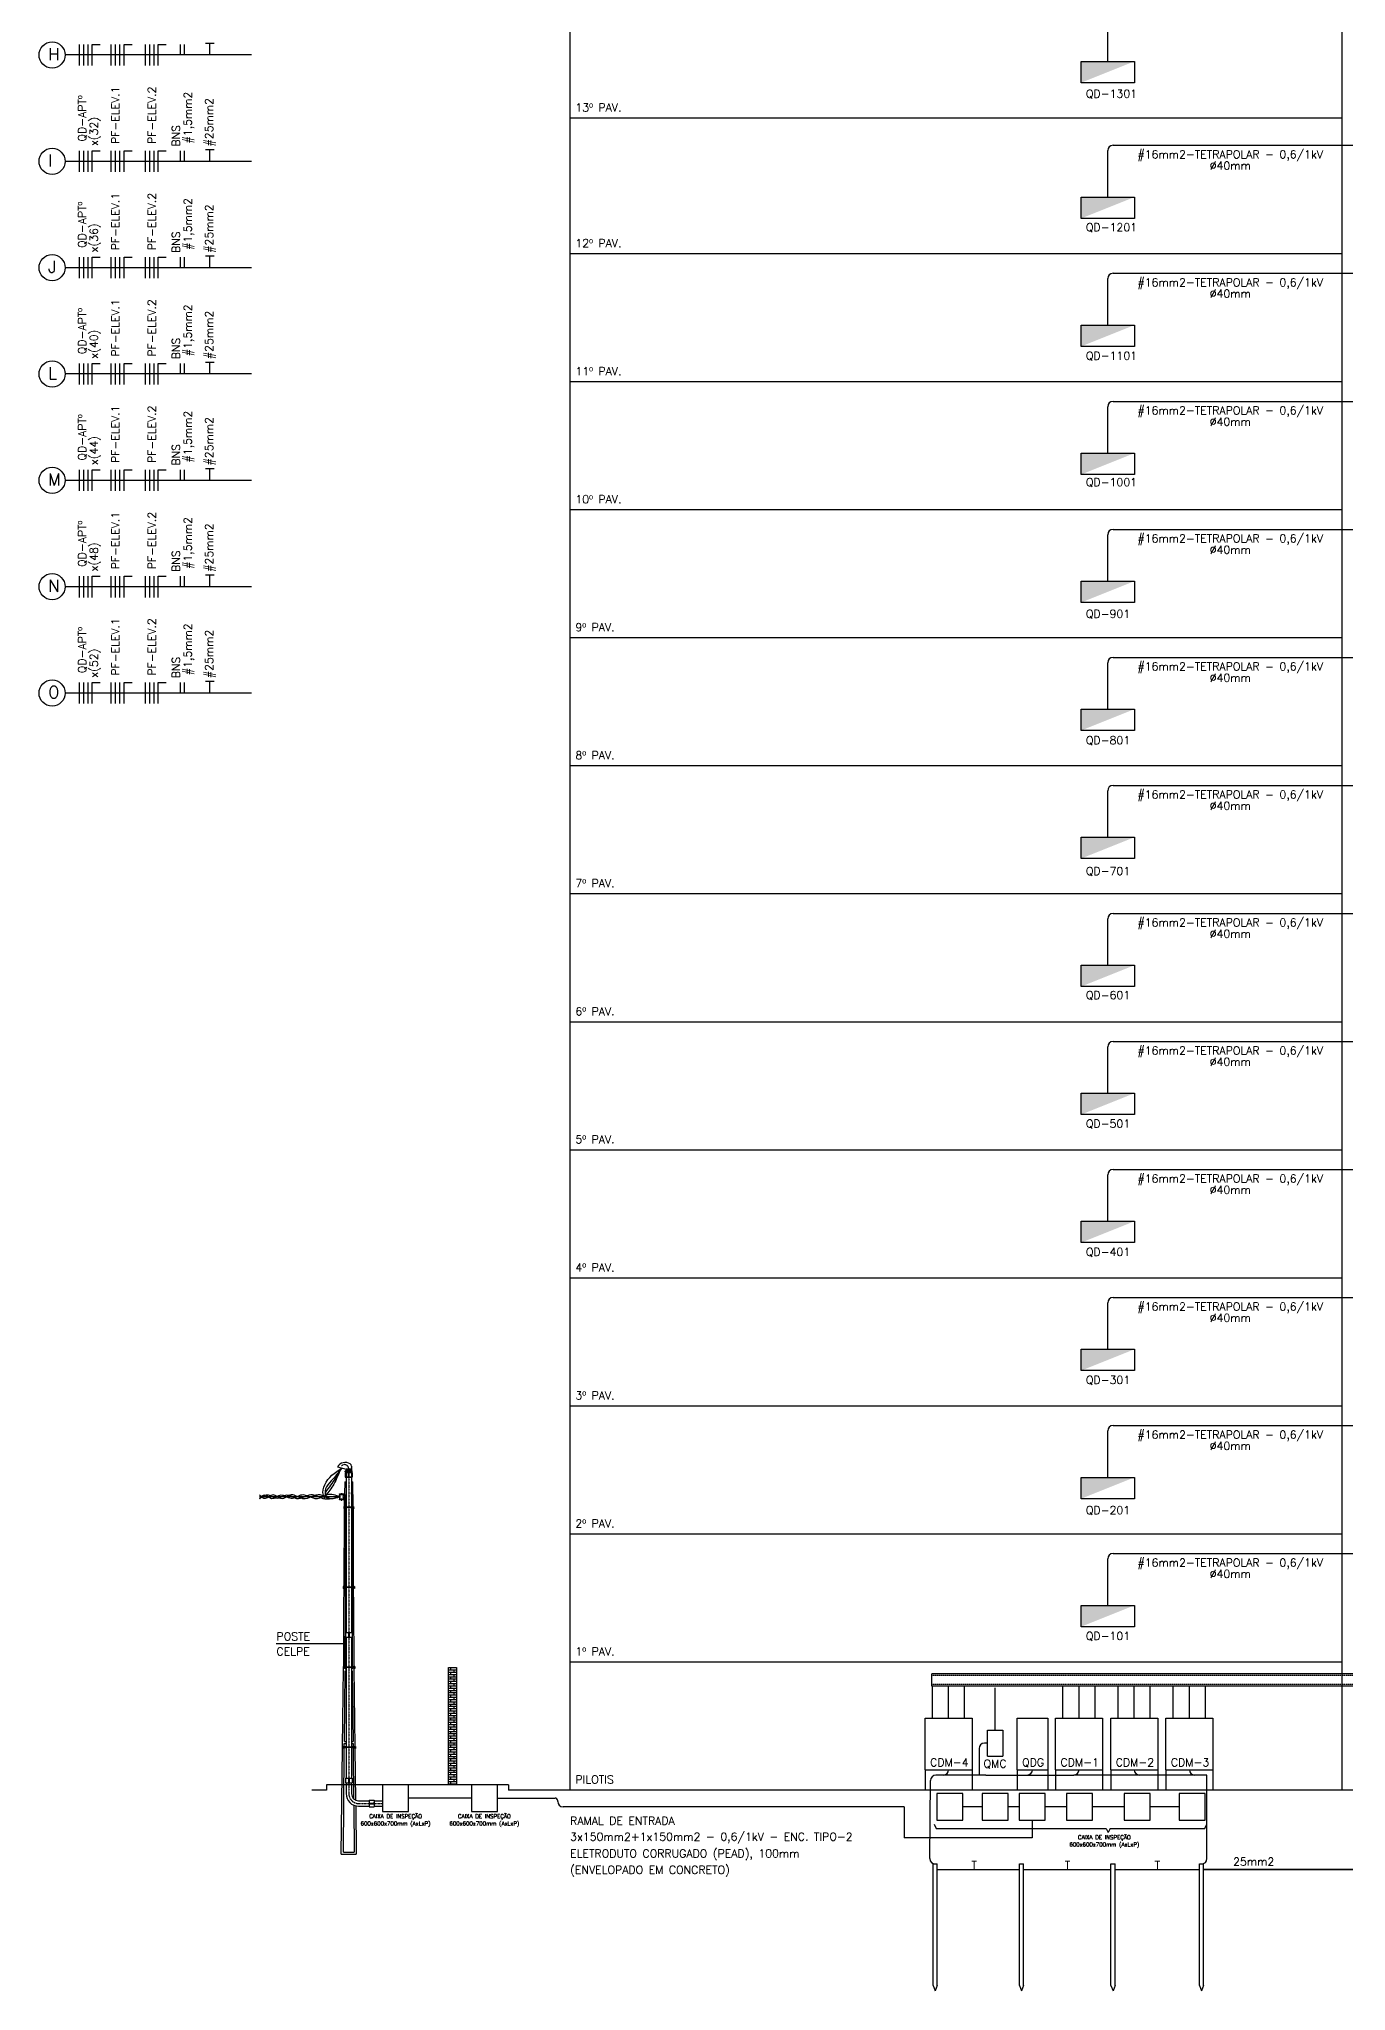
# Model space of a CAD drawing. Header units: millimetres. Extents: x -51529 to -574, y -54954 to 20636.
# Drawn here: x -51529 to -27025, y -54266 to -17675 of the extents above; entities that cross this region are included whole.
import ezdxf
from ezdxf.enums import TextEntityAlignment as Align

# ---------------------------------------------------------------- set-up
doc = ezdxf.new("R2010")
doc.units = ezdxf.units.MM
doc.header["$LTSCALE"] = 4
doc.header["$MEASUREMENT"] = 0
doc.linetypes.add('DASHDOT2', pattern=[12.7, 6.35, -3.175, 0, -3.175])
doc.linetypes.add('HIDDEN', pattern=[0.375, 0.25, -0.125])
for name, color, linetype in [('BASE', 1, 'CONTINUOUS'), ('CIVIL', 7, 'CONTINUOUS'), ('DIAGRAMA', 4, 'CONTINUOUS'), ('ELETRODUTO-ELETRICA', 5, 'CONTINUOUS'), ('FIAÇÃO', 110, 'CONTINUOUS'), ('Hachura', 9, 'CONTINUOUS'), ('JMS_ELETRODUTO_ELETROCALHA', 5, 'CONTINUOUS'), ('JMS_ELÉTRICA', 1, 'CONTINUOUS'), ('JMS_TEXTO', 4, 'CONTINUOUS'), ('SIMBOLOGIA', 3, 'CONTINUOUS'), ('SIMBOLOGIA-ELETRICAS', 3, 'CONTINUOUS'), ('TEXTO', 110, 'CONTINUOUS')]:
    doc.layers.add(name, color=color, linetype=linetype)
doc.styles.add('REGUA60', font='SIMPLEX', dxfattribs={"height": 75})
doc.styles.add('ROMANS', font='romans.shx', dxfattribs={"bigfont": '@extfont2.shx'})

msp = doc.modelspace()

# ---------------------------------------------------------------- hatches: boundary and pattern name
at = {"layer": 'CIVIL', "ltscale": 0.0001}
h = msp.add_hatch(dxfattribs=at)
h.set_pattern_fill('AR-BRSTD', color=256, scale=16)
h.set_pattern_definition([(0, (70750.406, -1137.415), (0, 42.672), []), (90, (70750.406, -1137.415), (-64, 42.672), [42.672, -42.672])])
h.paths.add_polyline_path([(-43849, -50402), (-43699, -50402), (-43699, -48202), (-43849, -48202)])
at = {"layer": 'JMS_ELÉTRICA'}
for points in [[(-46163, -45000), (-46158, -45000), (-46158, -45005), (-46163, -45005)], [(-46160, -44972), (-46155, -44972), (-46155, -44977), (-46160, -44977)], [(-46171, -45040), (-46166, -45040), (-46166, -45045), (-46171, -45045)], [(-46093, -45034), (-46088, -45034), (-46088, -45039), (-46093, -45039)]]:
    msp.add_hatch(color=6, dxfattribs=at).paths.add_polyline_path(points)
at = {"layer": 'JMS_TEXTO', "ltscale": 0.025}
h = msp.add_hatch(color=8, dxfattribs=at)
edge = h.paths.add_edge_path()
edge.add_arc((-45671, -44457), 2.48, 180, 540, ccw=False)
h = msp.add_hatch(color=8, dxfattribs=at)
edge = h.paths.add_edge_path()
edge.add_arc((-45815, -47757), 4.96, 0, 360)

# ---------------------------------------------------------------- linework, layer by layer
at = {"layer": 'BASE'}
for p, q in [((-41569, -50502), (-41569, 16698)), ((-27093, -50502), (-27093, 16698)), ((-27093, -19158), (-41569, -19158)), ((-27093, -21702), (-41569, -21702)), ((-27093, -24102), (-41569, -24102)), ((-27093, -26502), (-41569, -26502)), ((-27093, -28902), (-41569, -28902)), ((-27093, -31302), (-41569, -31302)), ((-27093, -33702), (-41569, -33702)), ((-27093, -36102), (-41569, -36102)), ((-27093, -38502), (-41569, -38502)), ((-27093, -40902), (-41569, -40902)), ((-27093, -43302), (-41569, -43302)), ((-27093, -45702), (-41569, -45702)), ((-27093, -48102), (-41569, -48102)), ((-42725, -50402), (-46137, -50402)), ((-46137, -50402), (-46137, -50502)), ((-42725, -50402), (-42725, -50502)), ((-46137, -50502), (-46411, -50502)), ((-41569, -50502), (-42725, -50502)), ((-574, -50502), (-41569, -50502))]:
    msp.add_line(p, q, dxfattribs=at)
at = {"layer": 'CIVIL'}
for p, q in [((-45898, -44945), (-45801, -44945)), ((-45898, -44951), (-45898, -44945)), ((-45898, -44951), (-45808, -44951)), ((-45898, -44960), (-45814, -44960)), ((-45898, -44960), (-45898, -44979)), ((-45866, -44945), (-45866, -44940)), ((-45866, -44940), (-45846, -44940)), ((-45862, -44945), (-45866, -44945)), ((-45862, -44951), (-45862, -44960)), ((-45846, -44945), (-45850, -44945)), ((-45850, -44951), (-45850, -44960)), ((-45850, -44951), (-45850, -44960)), ((-45850, -44951), (-45850, -44960)), ((-45850, -44953), (-45850, -44960)), ((-45846, -44945), (-45846, -44940)), ((-45814, -44960), (-45814, -44979)), ((-45810, -44993), (-45810, -45009)), ((-45808, -44993), (-45810, -44993)), ((-45808, -44951), (-45808, -45051)), ((-45808, -44993), (-45808, -45009)), ((-45801, -44995), (-45808, -44995)), ((-45801, -44945), (-45801, -45058)), ((-45801, -44992), (-45796, -44992)), ((-45801, -45011), (-45801, -44992)), ((-45800, -45186), (-45792, -44722)), ((-45796, -44992), (-45796, -45011)), ((-45792, -44722), (-45771, -44716)), ((-45792, -44722), (-45771, -44722)), ((-45777, -45188), (-45774, -44962)), ((-45774, -44922), (-45771, -44922)), ((-45671, -44716), (-45652, -44722)), ((-45671, -44722), (-45652, -44722)), ((-45671, -44922), (-45671, -44922)), ((-45671, -44955), (-45671, -44922)), ((-45671, -44962), (-45666, -45188)), ((-45652, -44722), (-45643, -45186)), ((-45898, -45025), (-45898, -45045)), ((-45814, -45045), (-45898, -45045)), ((-45808, -45051), (-45898, -45051)), ((-45898, -45058), (-45898, -45051)), ((-45801, -45058), (-45898, -45058)), ((-45862, -45045), (-45862, -45067)), ((-45862, -45067), (-45850, -45067)), ((-45850, -45045), (-45850, -45067)), ((-45850, -45045), (-45850, -45067)), ((-45850, -45045), (-45850, -45067)), ((-45850, -45045), (-45850, -45067)), ((-45814, -45025), (-45814, -45045)), ((-45808, -45009), (-45810, -45009)), ((-45809, -46686), (-45800, -45220)), ((-45801, -45008), (-45808, -45008)), ((-45801, -45008), (-45808, -45008)), ((-45801, -45008), (-45807, -45008)), ((-45807, -45008), (-45807, -45008)), ((-45801, -45011), (-45796, -45011)), ((-45784, -46688), (-45777, -45217)), ((-45666, -45216), (-45661, -46688)), ((-45642, -45221), (-45636, -46686)), ((-45811, -47031), (-45809, -46720)), ((-45785, -47034), (-45784, -46716)), ((-45661, -46715), (-45660, -47026)), ((-45636, -46720), (-45634, -47031)), ((-45817, -48185), (-45811, -47031)), ((-45790, -48188), (-45785, -47027)), ((-45660, -47026), (-45655, -48188)), ((-45634, -47031), (-45627, -48186)), ((-45836, -49685), (-45818, -48222)), ((-45804, -49589), (-45791, -48267)), ((-45790, -48227), (-45790, -48217)), ((-45790, -48227), (-45771, -48227)), ((-45790, -48267), (-45771, -48267)), ((-45671, -48227), (-45655, -48227)), ((-45671, -48267), (-45655, -48267)), ((-45655, -48215), (-45655, -48227)), ((-45655, -48267), (-45641, -49589)), ((-45627, -48220), (-45608, -49685)), ((-45862, -51702), (-45837, -49722)), ((-45806, -49802), (-45805, -49717)), ((-45805, -49687), (-45805, -49629)), ((-45805, -49629), (-45771, -49629)), ((-45804, -49589), (-45771, -49589)), ((-45671, -49589), (-45641, -49589)), ((-45671, -49629), (-45640, -49629)), ((-45640, -49629), (-45640, -49688)), ((-45640, -49717), (-45638, -49802)), ((-45608, -49722), (-45594, -50689)), ((-45822, -51662), (-45806, -49802)), ((-45638, -49802), (-45630, -50664)), ((-45629, -50783), (-45623, -51662)), ((-45592, -50795), (-45582, -51702)), ((-45862, -51702), (-45582, -51702)), ((-45822, -51662), (-45623, -51662))]:
    msp.add_line(p, q, dxfattribs=at)
at = {"layer": 'CIVIL', "ltscale": 0.0001}
for p, q in [((-43849, -50402), (-43849, -48202)), ((-43849, -48202), (-43699, -48202)), ((-43699, -48202), (-43699, -50402)), ((-43699, -50402), (-43849, -50402))]:
    msp.add_line(p, q, dxfattribs=at)
at = {"layer": 'CIVIL'}
for centre, start, end in [((-45904, -45002), 284.4775, 75.5225), ((-45808, -45002), 104.4775, 255.5225)]:
    msp.add_arc(centre, 23.5, start, end, dxfattribs=at)
at = {"layer": 'DIAGRAMA', "ltscale": 0.0001}
for p, q in [((-34743, -51141), (-34706, -51218)), ((-34706, -51218), (-32755, -51218)), ((-32755, -51218), (-31520, -51218)), ((-31520, -51218), (-31483, -51295)), ((-31445, -51218), (-31483, -51295)), ((-31445, -51218), (-29673, -51218)), ((-29673, -51218), (-29635, -51141))]:
    msp.add_line(p, q, dxfattribs=at)
at = {"layer": 'ELETRODUTO-ELETRICA'}
for p, q in [((-31492, -18094), (-31492, -17223)), ((-31392, -19667), (-25992, -19667)), ((-31492, -20638), (-31492, -19767)), ((-31492, -23038), (-31492, -22167)), ((-31392, -22067), (-25992, -22067)), ((-31392, -24467), (-25992, -24467)), ((-31492, -25438), (-31492, -24567)), ((-31492, -27838), (-31492, -26967)), ((-31392, -26867), (-25992, -26867)), ((-31392, -29267), (-25992, -29267)), ((-31492, -30238), (-31492, -29367)), ((-31492, -32638), (-31492, -31767)), ((-31392, -31667), (-25992, -31667)), ((-31492, -35038), (-31492, -34167)), ((-31392, -34067), (-25992, -34067)), ((-31492, -37438), (-31492, -36567)), ((-31392, -36467), (-25992, -36467)), ((-31492, -39838), (-31492, -38967)), ((-31392, -38867), (-25992, -38867)), ((-31392, -41267), (-25992, -41267)), ((-31492, -42238), (-31492, -41367)), ((-31492, -44638), (-31492, -43767)), ((-31392, -43667), (-25992, -43667)), ((-31392, -46067), (-25992, -46067)), ((-31492, -47038), (-31492, -46167)), ((-34776, -49154), (-34776, -48554)), ((-34475, -49154), (-34475, -48554)), ((-34174, -49154), (-34174, -48554)), ((-33604, -49380), (-33604, -48583)), ((-32331, -49154), (-32331, -48554)), ((-32030, -49154), (-32030, -48554)), ((-31729, -49154), (-31729, -48554)), ((-31297, -49154), (-31297, -48554)), ((-30996, -49154), (-30996, -48554)), ((-30695, -49154), (-30695, -48554)), ((-30262, -49154), (-30262, -48554)), ((-29961, -49154), (-29961, -48554)), ((-29660, -49154), (-29660, -48554)), ((-33904, -49721), (-33904, -50219)), ((-33748, -49621), (-33804, -49621)), ((-34827, -51785), (-34814, -50320)), ((-34575, -50219), (-34715, -50222)), ((-33777, -50219), (-34575, -50219)), ((-33777, -50219), (-32130, -50219)), ((-29632, -50219), (-32130, -50219)), ((-29632, -51785), (-29632, -50219)), ((-42935, -50651), (-41904, -50651)), ((-41904, -50651), (-41854, -50651)), ((-41804, -50714), (-41804, -50701)), ((-35306, -50814), (-41704, -50814)), ((-35306, -50814), (-35306, -51393)), ((-33848, -50814), (-34211, -50814)), ((-33150, -50814), (-33360, -50814)), ((-32266, -50814), (-32663, -50814)), ((-31186, -50814), (-31778, -50814)), ((-30155, -50814), (-30699, -50814)), ((-32907, -51063), (-32907, -51393)), ((-32907, -51393), (-35306, -51393)), ((-34689, -51992), (-33145, -51992)), ((-33068, -51992), (-31431, -51992)), ((-31354, -51992), (-29770, -51992)), ((-29694, -51992), (-26686, -51992)), ((-26686, -51992), (-29694, -51992))]:
    msp.add_line(p, q, dxfattribs=at)
at = {"layer": 'ELETRODUTO-ELETRICA', "ltscale": 0.0001}
msp.add_line((-43423, -50651), (-44600, -50651), dxfattribs=at)
at = {"layer": 'ELETRODUTO-ELETRICA'}
for centre, radius, start, end in [((-31392, -19767), 100, 90, 180), ((-31392, -22167), 100, 90, 180), ((-31392, -24567), 100, 90, 180), ((-31392, -26967), 100, 90, 180), ((-31392, -29367), 100, 90, 180), ((-31392, -31767), 100, 90, 180), ((-31392, -34167), 100, 90, 180), ((-31392, -36567), 100, 90, 180), ((-31392, -38967), 100, 90, 180), ((-31392, -41367), 100, 90, 180), ((-31392, -43767), 100, 90, 180), ((-31392, -46167), 100, 90, 180), ((-33804, -49721), 100, 90, 180), ((-34575, -50119), 100, 270, 0), ((-33002, -50119), 100, 270, 0), ((-32130, -50119), 100, 270, 0), ((-30896, -50119), 100, 180, 270), ((-29861, -50119), 100, 180, 270), ((-34715, -50322), 100, 90, 180), ((-41854, -50701), 50, 0, 90), ((-41704, -50714), 100, 180, 270), ((-34727, -51785), 100, 180, 270), ((-29732, -51785), 100, 270, 0)]:
    msp.add_arc(centre, radius, start, end, dxfattribs=at)
at = {"layer": 'FIAÇÃO'}
for p, q in [((-50770, -18174), (-50770, -17775)), ((-50690, -18174), (-50690, -17775)), ((-50610, -18174), (-50610, -17775)), ((-50530, -18174), (-50530, -17775)), ((-50530, -17775), (-50381, -17775)), ((-50530, -18174), (-50530, -17775)), ((-50174, -18174), (-50174, -17775)), ((-50094, -18174), (-50094, -17775)), ((-50014, -18174), (-50014, -17775)), ((-49935, -18174), (-49935, -17775)), ((-49935, -17775), (-49785, -17775)), ((-49935, -18174), (-49935, -17775)), ((-49532, -18174), (-49532, -17775)), ((-49452, -18174), (-49452, -17775)), ((-49373, -18174), (-49373, -17775)), ((-49293, -18174), (-49293, -17775)), ((-49293, -17775), (-49143, -17775)), ((-49293, -18174), (-49293, -17775)), ((-48879, -17974), (-48879, -17775)), ((-48799, -17974), (-48799, -17775)), ((-47543, -17974), (-51039, -17974)), ((-47543, -19968), (-51039, -19968)), ((-50770, -20167), (-50770, -19768)), ((-50690, -20167), (-50690, -19768)), ((-50610, -20167), (-50610, -19768)), ((-50530, -20167), (-50530, -19768)), ((-50530, -19768), (-50381, -19768)), ((-50530, -20167), (-50530, -19768)), ((-50174, -20167), (-50174, -19768)), ((-50094, -20167), (-50094, -19768)), ((-50014, -20167), (-50014, -19768)), ((-49935, -20167), (-49935, -19768)), ((-49935, -19768), (-49785, -19768)), ((-49935, -20167), (-49935, -19768)), ((-49532, -20167), (-49532, -19768)), ((-49452, -20167), (-49452, -19768)), ((-49373, -20167), (-49373, -19768)), ((-49293, -20167), (-49293, -19768)), ((-49293, -19768), (-49143, -19768)), ((-49293, -20167), (-49293, -19768)), ((-48879, -19968), (-48879, -19768)), ((-48799, -19968), (-48799, -19768)), ((-50770, -22160), (-50770, -21761)), ((-50690, -22160), (-50690, -21761)), ((-50610, -22160), (-50610, -21761)), ((-50530, -22160), (-50530, -21761)), ((-50530, -21761), (-50381, -21761)), ((-50530, -22160), (-50530, -21761)), ((-50174, -22160), (-50174, -21761)), ((-50094, -22160), (-50094, -21761)), ((-50014, -22160), (-50014, -21761)), ((-49935, -22160), (-49935, -21761)), ((-49935, -21761), (-49785, -21761)), ((-49935, -22160), (-49935, -21761)), ((-49532, -22160), (-49532, -21761)), ((-49452, -22160), (-49452, -21761)), ((-49373, -22160), (-49373, -21761)), ((-49293, -22160), (-49293, -21761)), ((-49293, -21761), (-49143, -21761)), ((-49293, -22160), (-49293, -21761)), ((-48879, -21961), (-48879, -21761)), ((-48799, -21961), (-48799, -21761)), ((-47543, -21961), (-51039, -21961)), ((-50770, -24154), (-50770, -23755)), ((-50690, -24154), (-50690, -23755)), ((-50610, -24154), (-50610, -23755)), ((-50530, -24154), (-50530, -23755)), ((-50530, -23755), (-50381, -23755)), ((-50530, -24154), (-50530, -23755)), ((-50174, -24154), (-50174, -23755)), ((-50094, -24154), (-50094, -23755)), ((-50014, -24154), (-50014, -23755)), ((-49935, -24154), (-49935, -23755)), ((-49935, -23755), (-49785, -23755)), ((-49935, -24154), (-49935, -23755)), ((-49532, -24154), (-49532, -23755)), ((-49452, -24154), (-49452, -23755)), ((-49373, -24154), (-49373, -23755)), ((-49293, -24154), (-49293, -23755)), ((-49293, -23755), (-49143, -23755)), ((-49293, -24154), (-49293, -23755)), ((-48879, -23954), (-48879, -23755)), ((-48799, -23954), (-48799, -23755)), ((-47543, -23954), (-51039, -23954)), ((-47543, -25948), (-51039, -25948)), ((-50770, -26147), (-50770, -25748)), ((-50690, -26147), (-50690, -25748)), ((-50610, -26147), (-50610, -25748)), ((-50530, -26147), (-50530, -25748)), ((-50530, -25748), (-50381, -25748)), ((-50530, -26147), (-50530, -25748)), ((-50174, -26147), (-50174, -25748)), ((-50094, -26147), (-50094, -25748)), ((-50014, -26147), (-50014, -25748)), ((-49935, -26147), (-49935, -25748)), ((-49935, -25748), (-49785, -25748)), ((-49935, -26147), (-49935, -25748)), ((-49532, -26147), (-49532, -25748)), ((-49452, -26147), (-49452, -25748)), ((-49373, -26147), (-49373, -25748)), ((-49293, -26147), (-49293, -25748)), ((-49293, -25748), (-49143, -25748)), ((-49293, -26147), (-49293, -25748)), ((-48879, -25948), (-48879, -25748)), ((-48799, -25948), (-48799, -25748)), ((-50770, -28141), (-50770, -27742)), ((-50690, -28141), (-50690, -27742)), ((-50610, -28141), (-50610, -27742)), ((-50530, -28141), (-50530, -27742)), ((-50530, -27742), (-50381, -27742)), ((-50530, -28141), (-50530, -27742)), ((-50174, -28141), (-50174, -27742)), ((-50094, -28141), (-50094, -27742)), ((-50014, -28141), (-50014, -27742)), ((-49935, -28141), (-49935, -27742)), ((-49935, -27742), (-49785, -27742)), ((-49935, -28141), (-49935, -27742)), ((-49532, -28141), (-49532, -27742)), ((-49452, -28141), (-49452, -27742)), ((-49373, -28141), (-49373, -27742)), ((-49293, -28141), (-49293, -27742)), ((-49293, -27742), (-49143, -27742)), ((-49293, -28141), (-49293, -27742)), ((-48879, -27941), (-48879, -27742)), ((-48799, -27941), (-48799, -27742)), ((-47543, -27941), (-51039, -27941)), ((-47543, -29935), (-51039, -29935)), ((-50770, -30134), (-50770, -29735)), ((-50690, -30134), (-50690, -29735)), ((-50610, -30134), (-50610, -29735)), ((-50530, -30134), (-50530, -29735)), ((-50530, -29735), (-50381, -29735)), ((-50530, -30134), (-50530, -29735)), ((-50174, -30134), (-50174, -29735)), ((-50094, -30134), (-50094, -29735)), ((-50014, -30134), (-50014, -29735)), ((-49935, -30134), (-49935, -29735)), ((-49935, -29735), (-49785, -29735)), ((-49935, -30134), (-49935, -29735)), ((-49532, -30134), (-49532, -29735)), ((-49452, -30134), (-49452, -29735)), ((-49373, -30134), (-49373, -29735)), ((-49293, -30134), (-49293, -29735)), ((-49293, -29735), (-49143, -29735)), ((-49293, -30134), (-49293, -29735)), ((-48879, -29935), (-48879, -29735)), ((-48799, -29935), (-48799, -29735))]:
    msp.add_line(p, q, dxfattribs=at)
at = {"layer": 'FIAÇÃO', "linetype": 'Continuous'}
for p, q in [((-48246, -17758), (-48408, -17758)), ((-48327, -17974), (-48327, -17758)), ((-48246, -19752), (-48408, -19752)), ((-48327, -19968), (-48327, -19752)), ((-48246, -21745), (-48408, -21745)), ((-48327, -21961), (-48327, -21745)), ((-48246, -23738), (-48408, -23738)), ((-48327, -23954), (-48327, -23738)), ((-48246, -25732), (-48408, -25732)), ((-48327, -25948), (-48327, -25732)), ((-48246, -27725), (-48408, -27725)), ((-48327, -27941), (-48327, -27725)), ((-48246, -29719), (-48408, -29719)), ((-48327, -29935), (-48327, -29719))]:
    msp.add_line(p, q, dxfattribs=at)
at = {"layer": 'Hachura', "color": 9, "linetype": 'DASHDOT2', "ltscale": 0.05}
for p, q in [((-45721, -44485), (-45721, -45195)), ((-45721, -45205), (-45721, -46695)), ((-45721, -46705), (-45721, -47016)), ((-45721, -47016), (-45721, -48195)), ((-45721, -48206), (-45721, -49695)), ((-45721, -49705), (-45721, -50567)), ((-45536, -50752), (-45088, -50752))]:
    msp.add_line(p, q, dxfattribs=at)
for centre, radius, start, end in [((-45801, -44480), 80.1, 355.8871, 134.2089), ((-45536, -50567), 185, 180, 270)]:
    msp.add_arc(centre, radius, start, end, dxfattribs=at)
at = {"layer": 'JMS_ELETRODUTO_ELETROCALHA', "color": 1}
for p, q in [((-45934, -44441), (-45771, -44485)), ((-45786, -44537), (-45786, -44522)), ((-45658, -44537), (-45786, -44537)), ((-45786, -44547), (-45786, -44635)), ((-45786, -44547), (-45786, -44635)), ((-45786, -44547), (-45658, -44547)), ((-45786, -44635), (-45658, -44635)), ((-45658, -44635), (-45786, -44635)), ((-45665, -44515), (-45779, -44515)), ((-45772, -44547), (-45772, -44537)), ((-45771, -44485), (-45671, -44485)), ((-45671, -44485), (-45771, -44485)), ((-45771, -44485), (-45771, -45189)), ((-45734, -44557), (-45734, -44623)), ((-45734, -44557), (-45734, -44623)), ((-45729, -44552), (-45727, -44552)), ((-45727, -44552), (-45729, -44552)), ((-45729, -44628), (-45727, -44628)), ((-45727, -44628), (-45729, -44628)), ((-45722, -44557), (-45722, -44623)), ((-45722, -44557), (-45722, -44623)), ((-45672, -44547), (-45672, -44537)), ((-45671, -44428), (-45671, -44485)), ((-45671, -44485), (-45671, -45189)), ((-45658, -44537), (-45658, -44522)), ((-45658, -44547), (-45658, -44635)), ((-45771, -45215), (-45771, -46690)), ((-45671, -45214), (-45671, -46689)), ((-45771, -46714), (-45771, -47035)), ((-45671, -46713), (-45671, -47023)), ((-45771, -47024), (-45771, -47546)), ((-45671, -47023), (-45671, -47546)), ((-45785, -47546), (-45658, -47546)), ((-45785, -47546), (-45785, -47636)), ((-45727, -47558), (-45727, -47624)), ((-45722, -47553), (-45720, -47553)), ((-45715, -47558), (-45715, -47624)), ((-45658, -47546), (-45658, -47636)), ((-45785, -47636), (-45658, -47636)), ((-45771, -47636), (-45771, -48190)), ((-45722, -47629), (-45720, -47629)), ((-45671, -47636), (-45671, -48190)), ((-45771, -48214), (-45771, -49690)), ((-45671, -48213), (-45671, -49690)), ((-45771, -49713), (-45771, -50277)), ((-45671, -49712), (-45671, -50277)), ((-45785, -50277), (-45658, -50277)), ((-45785, -50277), (-45785, -50367)), ((-45785, -50367), (-45658, -50367)), ((-45771, -50367), (-45771, -50567)), ((-45771, -50420), (-45771, -50567)), ((-45727, -50289), (-45727, -50355)), ((-45722, -50284), (-45720, -50284)), ((-45722, -50360), (-45720, -50360)), ((-45715, -50289), (-45715, -50355)), ((-45671, -50367), (-45671, -50567)), ((-45671, -50420), (-45671, -50567)), ((-45658, -50277), (-45658, -50367)), ((-45536, -50702), (-45338, -50702)), ((-45536, -50802), (-45338, -50802)), ((-45338, -50688), (-45338, -50815)), ((-45338, -50688), (-45248, -50688)), ((-45338, -50815), (-45248, -50815)), ((-45331, -50751), (-45331, -50753)), ((-45326, -50746), (-45261, -50746)), ((-45326, -50758), (-45261, -50758)), ((-45256, -50751), (-45256, -50753)), ((-45248, -50688), (-45248, -50815)), ((-45248, -50702), (-45088, -50702)), ((-45248, -50802), (-45088, -50802))]:
    msp.add_line(p, q, dxfattribs=at)
for centre, radius, start, end in [((-45787, -44533), 174, 58.0222, 148.1272), ((-45779, -44522), 7.5, 90, 180), ((-45729, -44557), 5, 90, 180), ((-45729, -44557), 5, 90, 180), ((-45729, -44623), 5, 180, 270), ((-45729, -44623), 5, 180, 270), ((-45727, -44557), 5, 0, 90), ((-45727, -44557), 5, 0, 90), ((-45727, -44623), 5, 270, 0), ((-45727, -44623), 5, 270, 0), ((-45721, -44428), 50, 0, 58.0222), ((-45665, -44522), 7.5, 0, 90), ((-45722, -47558), 5, 90, 180), ((-45720, -47558), 5, 0, 90), ((-45722, -47624), 5, 180, 270), ((-45720, -47624), 5, 270, 0), ((-45722, -50289), 5, 90, 180), ((-45722, -50355), 5, 180, 270), ((-45720, -50289), 5, 0, 90), ((-45720, -50355), 5, 270, 0), ((-45536, -50567), 235, 180, 270), ((-45536, -50567), 135, 180, 270), ((-45326, -50751), 5, 90, 180), ((-45326, -50753), 5, 180, 270), ((-45261, -50751), 5, 0, 90), ((-45261, -50753), 5, 270, 0)]:
    msp.add_arc(centre, radius, start, end, dxfattribs=at)
at = {"layer": 'JMS_ELÉTRICA', "color": 6}
msp.add_line((-45881, -45002), (-47397, -45003), dxfattribs=at)
at = {"layer": 'JMS_ELÉTRICA'}
for p, q in [((-45815, -45184), (-45816, -45224)), ((-45721, -45198), (-45816, -45194)), ((-45721, -45200), (-45816, -45214)), ((-45718, -45204), (-45816, -45204)), ((-45719, -45205), (-45816, -45224)), ((-45721, -45195), (-45815, -45184)), ((-45630, -45184), (-45721, -45195)), ((-45630, -45204), (-45721, -45198)), ((-45630, -45214), (-45720, -45200)), ((-45629, -45224), (-45718, -45204)), ((-45630, -45194), (-45706, -45194)), ((-45630, -45184), (-45629, -45224)), ((-45829, -46684), (-45829, -46724)), ((-45721, -46695), (-45829, -46684)), ((-45721, -46698), (-45829, -46694)), ((-45721, -46700), (-45829, -46714)), ((-45718, -46704), (-45829, -46704)), ((-45719, -46705), (-45829, -46724)), ((-45617, -46684), (-45721, -46695)), ((-45617, -46704), (-45721, -46698)), ((-45617, -46714), (-45720, -46700)), ((-45617, -46724), (-45718, -46704)), ((-45617, -46694), (-45706, -46694)), ((-45617, -46684), (-45617, -46724)), ((-45829, -48184), (-45829, -48224)), ((-45721, -48195), (-45829, -48184)), ((-45721, -48198), (-45829, -48194)), ((-45721, -48200), (-45829, -48214)), ((-45718, -48204), (-45829, -48204)), ((-45719, -48205), (-45829, -48224)), ((-45608, -48184), (-45721, -48195)), ((-45608, -48204), (-45721, -48198)), ((-45608, -48214), (-45720, -48200)), ((-45608, -48224), (-45718, -48204)), ((-45608, -48194), (-45706, -48194)), ((-45608, -48184), (-45608, -48224)), ((-45847, -49684), (-45847, -49724)), ((-45721, -49695), (-45847, -49684)), ((-45721, -49698), (-45847, -49694)), ((-45721, -49700), (-45847, -49714)), ((-45718, -49704), (-45847, -49704)), ((-45719, -49705), (-45847, -49724)), ((-45596, -49684), (-45721, -49695)), ((-45596, -49704), (-45721, -49698)), ((-45596, -49714), (-45720, -49700)), ((-45595, -49724), (-45718, -49704)), ((-45596, -49694), (-45706, -49694)), ((-45596, -49684), (-45595, -49724))]:
    msp.add_line(p, q, dxfattribs=at)
at = {"layer": 'JMS_ELÉTRICA', "color": 6}
for points in [[(-46163, -45000), (-46158, -45000), (-46158, -45005), (-46163, -45005)], [(-46160, -44972), (-46155, -44972), (-46155, -44977), (-46160, -44977)], [(-46171, -45040), (-46166, -45040), (-46166, -45045), (-46171, -45045)], [(-46093, -45034), (-46088, -45034), (-46088, -45039), (-46093, -45039)]]:
    msp.add_lwpolyline(points, close=True, dxfattribs=at)
for points in [[(-46169, -45043), (-46198, -44971), (-46172, -44776), (-45853, -44463)], [(-45856, -44469), (-46049, -44703), (-46157, -44856), (-46160, -45003)], [(-46091, -45037), (-46158, -44952), (-46105, -44851), (-46011, -44720), (-45855, -44468)], [(-45869, -44474), (-46003, -44766), (-46074, -44877), (-46157, -44974)], [(-45881, -45002), (-46128, -44967), (-46314, -45040), (-46603, -44969), (-46804, -45037), (-46994, -44972), (-47168, -45038), (-47301, -44971), (-47397, -45038)], [(-45881, -45001), (-46093, -45037), (-46259, -44968), (-46580, -45038), (-46799, -44967), (-46995, -45037), (-47137, -44967), (-47289, -45037), (-47397, -44967)], [(-45883, -45001), (-46199, -45039), (-46433, -44967), (-46697, -45039), (-46885, -44970), (-47067, -45036), (-47228, -44971), (-47397, -45038)]]:
    msp.add_spline(points, degree=3, dxfattribs=at)
at = {"layer": 'JMS_TEXTO', "color": 8}
msp.add_lwpolyline([(-45815, -47757), (-45815, -47757), (-47084, -47757)], dxfattribs=at)
at = {"layer": 'JMS_TEXTO', "color": 8, "ltscale": 0.025}
for centre, radius in [((-45671, -44457), 2.48), ((-45815, -47757), 4.96)]:
    msp.add_circle(centre, radius, dxfattribs=at)
at = {"layer": 'SIMBOLOGIA', "color": 110, "linetype": 'HIDDEN'}
for p, q in [((-19255, -48354), (-34792, -48354)), ((-19255, -48524), (-34792, -48524))]:
    msp.add_line(p, q, dxfattribs=at)
at = {"layer": 'SIMBOLOGIA-ELETRICAS', "color": 115}
for p, q in [((-19255, -48324), (-34792, -48324)), ((-34792, -48554), (-34792, -48324)), ((-19255, -48554), (-34792, -48554))]:
    msp.add_line(p, q, dxfattribs=at)
at = {"layer": 'SIMBOLOGIA-ELETRICAS'}
for p, q in [((-34915, -50119), (-34915, -49154)), ((-34915, -49154), (-34034, -49154)), ((-34034, -49154), (-34034, -50119)), ((-33748, -49863), (-33748, -49380)), ((-33748, -49380), (-33461, -49380)), ((-33461, -49380), (-33461, -49863)), ((-33189, -50119), (-33189, -49154)), ((-33189, -49154), (-32615, -49154)), ((-32615, -49154), (-32615, -50119)), ((-32471, -50119), (-32471, -49154)), ((-32471, -49154), (-31590, -49154)), ((-31590, -49154), (-31590, -50119)), ((-31436, -50119), (-31436, -49154)), ((-31436, -49154), (-30555, -49154)), ((-30555, -49154), (-30555, -50119)), ((-30402, -50119), (-30402, -49154)), ((-30402, -49154), (-29521, -49154)), ((-29521, -49154), (-29521, -50119)), ((-34915, -50119), (-34034, -50119)), ((-34915, -50119), (-34915, -50502)), ((-34034, -50119), (-34034, -50502)), ((-33748, -49863), (-33461, -49863)), ((-33189, -50119), (-32615, -50119)), ((-33189, -50119), (-33189, -50502)), ((-32615, -50119), (-32615, -50502)), ((-32471, -50119), (-31590, -50119)), ((-32471, -50119), (-32471, -50502)), ((-31590, -50119), (-31590, -50502)), ((-31436, -50119), (-30555, -50119)), ((-31436, -50119), (-31436, -50502)), ((-30555, -50119), (-30555, -50502)), ((-30402, -50119), (-29521, -50119)), ((-30402, -50119), (-30402, -50502)), ((-29521, -50119), (-29521, -50502)), ((-34765, -54161), (-34765, -51885)), ((-34765, -51885), (-34689, -51885)), ((-34689, -54161), (-34689, -51885)), ((-33145, -54161), (-33145, -51885)), ((-33145, -51885), (-33068, -51885)), ((-33068, -54161), (-33068, -51885)), ((-31431, -54161), (-31431, -51885)), ((-31431, -51885), (-31354, -51885)), ((-31354, -54161), (-31354, -51885)), ((-29770, -54161), (-29770, -51885)), ((-29770, -51885), (-29694, -51885)), ((-29694, -54161), (-29694, -51885)), ((-34765, -54161), (-34727, -54266)), ((-34689, -54161), (-34727, -54266)), ((-33145, -54161), (-33106, -54266)), ((-33068, -54161), (-33106, -54266)), ((-31431, -54161), (-31392, -54266)), ((-31354, -54161), (-31392, -54266)), ((-29770, -54161), (-29732, -54266)), ((-29694, -54161), (-29732, -54266))]:
    msp.add_line(p, q, dxfattribs=at)
for points in [[(-31992, -18494), (-31992, -18094), (-30992, -18094), (-30992, -18494)], [(-31992, -21038), (-31992, -20638), (-30992, -20638), (-30992, -21038)], [(-31992, -23438), (-31992, -23038), (-30992, -23038), (-30992, -23438)], [(-31992, -25838), (-31992, -25438), (-30992, -25438), (-30992, -25838)], [(-31992, -28238), (-31992, -27838), (-30992, -27838), (-30992, -28238)], [(-31992, -30638), (-31992, -30238), (-30992, -30238), (-30992, -30638)], [(-31992, -33038), (-31992, -32638), (-30992, -32638), (-30992, -33038)], [(-31992, -35438), (-31992, -35038), (-30992, -35038), (-30992, -35438)], [(-31992, -37838), (-31992, -37438), (-30992, -37438), (-30992, -37838)], [(-31992, -40238), (-31992, -39838), (-30992, -39838), (-30992, -40238)], [(-31992, -42638), (-31992, -42238), (-30992, -42238), (-30992, -42638)], [(-31992, -45038), (-31992, -44638), (-30992, -44638), (-30992, -45038)], [(-31992, -47438), (-31992, -47038), (-30992, -47038), (-30992, -47438)]]:
    msp.add_lwpolyline(points, close=True, dxfattribs=at)
at = {"layer": 'SIMBOLOGIA-ELETRICAS', "color": 110}
for points in [[(-44600, -50900), (-44600, -50402), (-45088, -50402), (-45088, -50900)], [(-42935, -50900), (-42935, -50402), (-43423, -50402), (-43423, -50900)], [(-34211, -51063), (-34211, -50565), (-34698, -50565), (-34698, -51063)], [(-33360, -51063), (-33360, -50565), (-33848, -50565), (-33848, -51063)], [(-32663, -51063), (-32663, -50565), (-33150, -50565), (-33150, -51063)], [(-31778, -51063), (-31778, -50565), (-32266, -50565), (-32266, -51063)], [(-30699, -51063), (-30699, -50565), (-31186, -50565), (-31186, -51063)], [(-29667, -51063), (-29667, -50565), (-30155, -50565), (-30155, -51063)]]:
    msp.add_lwpolyline(points, close=True, dxfattribs=at)
at = {"layer": 'SIMBOLOGIA-ELETRICAS'}
for points in [[(-31992, -18494), (-30992, -18094), (-31992, -18094)], [(-31992, -21038), (-30992, -20638), (-31992, -20638)], [(-31992, -23438), (-30992, -23038), (-31992, -23038)], [(-31992, -25838), (-30992, -25438), (-31992, -25438)], [(-31992, -28238), (-30992, -27838), (-31992, -27838)], [(-31992, -30638), (-30992, -30238), (-31992, -30238)], [(-31992, -33038), (-30992, -32638), (-31992, -32638)], [(-31992, -35438), (-30992, -35038), (-31992, -35038)], [(-31992, -37838), (-30992, -37438), (-31992, -37438)], [(-31992, -40238), (-30992, -39838), (-31992, -39838)], [(-31992, -42638), (-30992, -42238), (-31992, -42238)], [(-31992, -45038), (-30992, -44638), (-31992, -44638)], [(-31992, -47438), (-30992, -47038), (-31992, -47038)]]:
    msp.add_solid(points, dxfattribs=at)
at = {"layer": 'TEXTO'}
for centre in [(-51284, -17974), (-51284, -19968), (-51284, -21961), (-51284, -23954), (-51284, -25948), (-51284, -27941), (-51284, -29935)]:
    msp.add_circle(centre, 245, dxfattribs=at)

# ---------------------------------------------------------------- texts
at = {"layer": 'FIAÇÃO', "style": 'ROMANS'}
for s, p in [('PF-ELEV.1', (-50098, -19104)), ('PF-ELEV.2', (-49415, -19104)), ('QD-APTº', (-50716, -19163)), ('#1,5mm2', (-48731, -19147)), ('x(32)', (-50491, -19408)), ('BNS', (-48961, -19490)), ('QD-APTº', (-50716, -21157)), ('PF-ELEV.1', (-50098, -21097)), ('PF-ELEV.2', (-49415, -21097)), ('#1,5mm2', (-48731, -21141)), ('x(36)', (-50491, -21402)), ('BNS', (-48961, -21483)), ('PF-ELEV.1', (-50098, -23091)), ('PF-ELEV.2', (-49415, -23091)), ('#1,5mm2', (-48731, -23134)), ('QD-APTº', (-50716, -23150)), ('x(40)', (-50491, -23395)), ('BNS', (-48961, -23477)), ('QD-APTº', (-50716, -25143)), ('PF-ELEV.1', (-50098, -25084)), ('PF-ELEV.2', (-49415, -25084)), ('#1,5mm2', (-48731, -25127)), ('x(44)', (-50491, -25389)), ('BNS', (-48961, -25470)), ('QD-APTº', (-50716, -27137)), ('PF-ELEV.1', (-50098, -27077)), ('PF-ELEV.2', (-49415, -27077)), ('#1,5mm2', (-48731, -27121)), ('x(48)', (-50491, -27382)), ('BNS', (-48961, -27463)), ('QD-APTº', (-50716, -29130)), ('PF-ELEV.1', (-50098, -29071)), ('PF-ELEV.2', (-49415, -29071)), ('#1,5mm2', (-48731, -29114)), ('x(52)', (-50491, -29375)), ('BNS', (-48961, -29457))]:
    msp.add_text(s, height=149.6, rotation=90, dxfattribs=at).set_placement(p, align=Align.MIDDLE)
at = {"layer": 'FIAÇÃO', "linetype": 'Continuous', "style": 'ROMANS'}
for p in [(-48266, -19688), (-48266, -21681), (-48266, -23674), (-48266, -25668), (-48266, -27661), (-48266, -29655)]:
    msp.add_text('#25mm2', height=150, rotation=90, dxfattribs=at).set_placement(p)
at = {"layer": 'TEXTO', "style": 'REGUA60'}
for s, height, p in [('H', 225, (-51358, -18071)), ('QD-1301', 150, (-31900, -18775)), ('13º PAV.', 150, (-41472, -19033)), ('I', 225, (-51358, -20064)), ('QD-1201', 150, (-31900, -21278)), ('12º PAV.', 150, (-41472, -21577)), ('J', 225, (-51358, -22058)), ('QD-1101', 150, (-31900, -23687)), ('L', 225, (-51358, -24051)), ('11º PAV.', 150, (-41472, -23977)), ('M', 225, (-51358, -26044)), ('QD-1001', 150, (-31900, -26057)), ('10º PAV.', 150, (-41472, -26377)), ('N', 225, (-51358, -28038)), ('QD-901', 150, (-31900, -28525)), ('9º PAV.', 150, (-41472, -28777)), ('O', 225, (-51358, -30031)), ('8º PAV.', 150, (-41472, -31177)), ('QD-801', 150, (-31900, -30895)), ('QD-701', 150, (-31900, -33347)), ('7º PAV.', 150, (-41472, -33577)), ('6º PAV.', 150, (-41472, -35977)), ('QD-601', 150, (-31900, -35673)), ('QD-501', 150, (-31900, -38082)), ('5º PAV.', 150, (-41472, -38377)), ('QD-401', 150, (-31900, -40487)), ('4º PAV.', 150, (-41472, -40777)), ('QD-301', 150, (-31900, -42887)), ('3º PAV.', 150, (-41472, -43177)), ('QD-201', 150, (-31901, -45328)), ('2º PAV.', 150, (-41472, -45577)), ('QD-101', 150, (-31901, -47687)), ('1º PAV.', 150, (-41472, -47977)), ('CDM-4', 150, (-34821, -50056)), ('QDG', 150, (-33097, -50056)), ('CDM-1', 150, (-32377, -50056)), ('CDM-2', 150, (-31342, -50056)), ('CDM-3', 150, (-30308, -50056)), ('PILOTIS', 150, (-41472, -50377)), ('RAMAL DE ENTRADA', 150, (-41571, -51149)), ('3x150mm2+1x150mm2 - 0,6/1kV - ENC. TIPO-2', 150, (-41571, -51449)), ('ELETRODUTO CORRUGADO (PEAD), 100mm', 150, (-41571, -51764)), ('(ENVELOPADO EM CONCRETO) ', 150, (-41571, -52071)), ('T', 150, (-34048, -51985)), ('T', 150, (-32298, -51985)), ('T', 150, (-30613, -51985)), ('25mm2', 150, (-29141, -51917))]:
    msp.add_text(s, height=height, dxfattribs=at).set_placement(p)
for s, p in [('#16mm2-TETRAPOLAR - 0,6/1kV', (-29194, -19912)), ('Ø40mm', (-29194, -20123)), ('#16mm2-TETRAPOLAR - 0,6/1kV', (-29194, -22312)), ('Ø40mm', (-29194, -22523)), ('#16mm2-TETRAPOLAR - 0,6/1kV', (-29194, -24712)), ('Ø40mm', (-29194, -24923)), ('#16mm2-TETRAPOLAR - 0,6/1kV', (-29194, -27112)), ('Ø40mm', (-29194, -27323)), ('#16mm2-TETRAPOLAR - 0,6/1kV', (-29194, -29512)), ('Ø40mm', (-29194, -29723)), ('#16mm2-TETRAPOLAR - 0,6/1kV', (-29194, -31912)), ('Ø40mm', (-29194, -32123)), ('#16mm2-TETRAPOLAR - 0,6/1kV', (-29194, -34312)), ('Ø40mm', (-29194, -34523)), ('#16mm2-TETRAPOLAR - 0,6/1kV', (-29194, -36712)), ('Ø40mm', (-29194, -36923)), ('#16mm2-TETRAPOLAR - 0,6/1kV', (-29194, -39112)), ('Ø40mm', (-29194, -39323)), ('#16mm2-TETRAPOLAR - 0,6/1kV', (-29194, -41512)), ('Ø40mm', (-29194, -41723)), ('#16mm2-TETRAPOLAR - 0,6/1kV', (-29194, -43912)), ('Ø40mm', (-29194, -44123)), ('#16mm2-TETRAPOLAR - 0,6/1kV', (-29194, -46312)), ('Ø40mm', (-29194, -46523))]:
    msp.add_text(s, height=150, dxfattribs=at).set_placement(p, align=Align.CENTER)
for s, p in [('POSTE', (-47077, -47620)), ('CELPE', (-47077, -47902))]:
    msp.add_text(s, height=150, dxfattribs=at).set_placement(p, align=Align.MIDDLE_LEFT)
for s, height, p in [('QMC', 150, (-33604, -50006)), ('600x600x700mm (AxLxP)', 75, (-44844, -51127)), ('CAIXA DE INSPEÇÃO', 75, (-44844, -50991)), ('600x600x700mm (AxLxP)', 75, (-43179, -51127)), ('CAIXA DE INSPEÇÃO', 75, (-43179, -50991)), ('600x600x700mm (AxLxP)', 75, (-31555, -51521)), ('CAIXA DE INSPEÇÃO', 75, (-31555, -51386))]:
    msp.add_text(s, height=height, dxfattribs=at).set_placement(p, align=Align.MIDDLE_CENTER)

doc.saveas('drawing.dxf')
